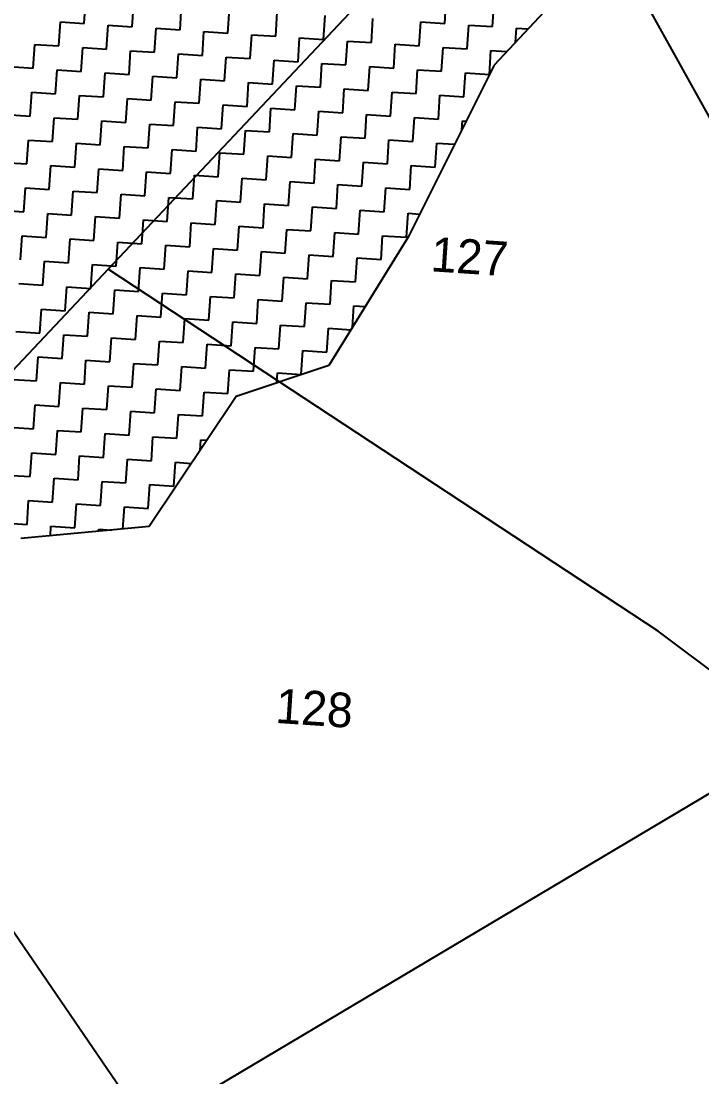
# Model space of a CAD drawing. Header units: metres. Extents: x 286068 to 287358, y 2005630 to 2007098.
# Drawn here: x 286765 to 286857.2, y 2006240.5 to 2006383.6 of the extents above; entities that cross this region are included whole.
import ezdxf
from ezdxf.enums import TextEntityAlignment as Align

# ---------------------------------------------------------------- set-up
doc = ezdxf.new("R2010")
doc.units = ezdxf.units.M
for name, color, linetype in [('POLY_HATCH', 12, 'Continuous'), ('POLY_PARCEL', 6, 'Continuous'), ('TEXT_PARCEL', 7, 'Continuous')]:
    doc.layers.add(name, color=color, linetype=linetype)
doc.styles.add('TEXT_MAP', font='')
doc.styles.get('TEXT_MAP').set_extended_font_data('Kruti Dev 050')

msp = doc.modelspace()

# ---------------------------------------------------------------- linework, layer by layer
at = {"layer": 'POLY_HATCH'}
for p, q in [((286839.9, 2006389.17), (286829.08, 2006377.61)), ((286829.08, 2006377.61), (286817.48, 2006354.38)), ((286817.48, 2006354.38), (286806.69, 2006336.91)), ((286806.69, 2006336.91), (286794.13, 2006332.72)), ((286794.13, 2006332.72), (286782.34, 2006315.08)), ((286782.34, 2006315.08), (286764.92, 2006313.45))]:
    msp.add_line(p, q, dxfattribs=at)
at = {"layer": 'POLY_HATCH', "linetype": 'Continuous'}
for p, q in [((286773.54, 2006383.23), (286773.76, 2006386.47)), ((286780.03, 2006382.8), (286780.24, 2006386.04)), ((286822.39, 2006383.24), (286822.6, 2006386.48)), ((286828.87, 2006382.81), (286829.09, 2006386.05)), ((286786.51, 2006382.37), (286786.73, 2006385.61)), ((286792.99, 2006381.93), (286793.21, 2006385.18)), ((286799.48, 2006381.5), (286799.69, 2006384.75)), ((286805.96, 2006381.07), (286806.18, 2006384.32)), ((286770.09, 2006380.2), (286770.3, 2006383.44)), ((286770.3, 2006383.44), (286773.54, 2006383.23)), ((286776.57, 2006379.77), (286776.79, 2006383.01)), ((286776.79, 2006383.01), (286780.03, 2006382.8)), ((286812.45, 2006380.64), (286812.66, 2006383.89)), ((286818.93, 2006380.21), (286819.14, 2006383.46)), ((286819.14, 2006383.46), (286822.39, 2006383.24)), ((286825.41, 2006379.78), (286825.63, 2006383.02)), ((286825.63, 2006383.02), (286828.87, 2006382.81)), ((286783.05, 2006379.34), (286783.27, 2006382.58)), ((286783.27, 2006382.58), (286786.51, 2006382.37)), ((286789.54, 2006378.91), (286789.75, 2006382.15)), ((286789.75, 2006382.15), (286792.99, 2006381.93)), ((286796.02, 2006378.48), (286796.24, 2006381.72)), ((286796.24, 2006381.72), (286799.48, 2006381.5)), ((286831.99, 2006380.72), (286832.11, 2006382.59)), ((286832.11, 2006382.59), (286833.65, 2006382.49)), ((286766.63, 2006377.17), (286766.84, 2006380.41)), ((286766.84, 2006380.41), (286770.09, 2006380.2)), ((286773.11, 2006376.74), (286773.33, 2006379.98)), ((286773.33, 2006379.98), (286776.57, 2006379.77)), ((286802.51, 2006378.05), (286802.72, 2006381.29)), ((286802.72, 2006381.29), (286805.96, 2006381.07)), ((286808.99, 2006377.62), (286809.2, 2006380.86)), ((286809.2, 2006380.86), (286812.45, 2006380.64)), ((286815.47, 2006377.19), (286815.69, 2006380.43)), ((286815.69, 2006380.43), (286818.93, 2006380.21)), ((286821.96, 2006376.76), (286822.17, 2006380)), ((286822.17, 2006380), (286825.41, 2006379.78)), ((286779.6, 2006376.31), (286779.81, 2006379.55)), ((286779.81, 2006379.55), (286783.05, 2006379.34)), ((286786.08, 2006375.88), (286786.3, 2006379.12)), ((286786.3, 2006379.12), (286789.54, 2006378.91)), ((286792.56, 2006375.45), (286792.78, 2006378.69)), ((286792.78, 2006378.69), (286796.02, 2006378.48)), ((286828.44, 2006376.33), (286828.65, 2006379.57)), ((286828.65, 2006379.57), (286830.78, 2006379.43)), ((286763.39, 2006377.39), (286766.63, 2006377.17)), ((286799.05, 2006375.02), (286799.26, 2006378.26)), ((286799.26, 2006378.26), (286802.51, 2006378.05)), ((286805.53, 2006374.59), (286805.75, 2006377.83)), ((286805.75, 2006377.83), (286808.99, 2006377.62)), ((286812.02, 2006374.16), (286812.23, 2006377.4)), ((286812.23, 2006377.4), (286815.47, 2006377.19)), ((286769.66, 2006373.72), (286769.87, 2006376.96)), ((286769.87, 2006376.96), (286773.11, 2006376.74)), ((286776.14, 2006373.29), (286776.36, 2006376.53)), ((286776.36, 2006376.53), (286779.6, 2006376.31)), ((286782.62, 2006372.86), (286782.84, 2006376.1)), ((286782.84, 2006376.1), (286786.08, 2006375.88)), ((286818.5, 2006373.73), (286818.71, 2006376.97)), ((286818.71, 2006376.97), (286821.96, 2006376.76)), ((286824.98, 2006373.3), (286825.2, 2006376.54)), ((286825.2, 2006376.54), (286828.44, 2006376.33)), ((286789.11, 2006372.42), (286789.32, 2006375.67)), ((286789.32, 2006375.67), (286792.56, 2006375.45)), ((286795.59, 2006371.99), (286795.81, 2006375.24)), ((286795.81, 2006375.24), (286799.05, 2006375.02)), ((286802.07, 2006371.56), (286802.29, 2006374.81)), ((286802.29, 2006374.81), (286805.53, 2006374.59)), ((286808.56, 2006371.13), (286808.77, 2006374.38)), ((286808.77, 2006374.38), (286812.02, 2006374.16)), ((286766.2, 2006370.69), (286766.41, 2006373.93)), ((286766.41, 2006373.93), (286769.66, 2006373.72)), ((286772.68, 2006370.26), (286772.9, 2006373.5)), ((286772.9, 2006373.5), (286776.14, 2006373.29)), ((286779.17, 2006369.83), (286779.38, 2006373.07)), ((286779.38, 2006373.07), (286782.62, 2006372.86)), ((286815.04, 2006370.7), (286815.26, 2006373.94)), ((286815.26, 2006373.94), (286818.5, 2006373.73)), ((286821.53, 2006370.27), (286821.74, 2006373.51)), ((286821.74, 2006373.51), (286824.98, 2006373.3)), ((286785.65, 2006369.4), (286785.87, 2006372.64)), ((286785.87, 2006372.64), (286789.11, 2006372.42)), ((286792.13, 2006368.97), (286792.35, 2006372.21)), ((286792.35, 2006372.21), (286795.59, 2006371.99)), ((286798.62, 2006368.54), (286798.83, 2006371.78)), ((286798.83, 2006371.78), (286802.07, 2006371.56)), ((286762.96, 2006370.9), (286766.2, 2006370.69)), ((286769.23, 2006367.23), (286769.44, 2006370.47)), ((286769.44, 2006370.47), (286772.68, 2006370.26)), ((286775.71, 2006366.8), (286775.92, 2006370.04)), ((286775.92, 2006370.04), (286779.17, 2006369.83)), ((286805.1, 2006368.11), (286805.32, 2006371.35)), ((286805.32, 2006371.35), (286808.56, 2006371.13)), ((286811.58, 2006367.68), (286811.8, 2006370.92)), ((286811.8, 2006370.92), (286815.04, 2006370.7)), ((286818.07, 2006367.25), (286818.28, 2006370.49)), ((286818.28, 2006370.49), (286821.53, 2006370.27)), ((286824.68, 2006368.81), (286824.77, 2006370.06)), ((286824.77, 2006370.06), (286825.29, 2006370.02)), ((286782.19, 2006366.37), (286782.41, 2006369.61)), ((286782.41, 2006369.61), (286785.65, 2006369.4)), ((286788.68, 2006365.94), (286788.89, 2006369.18)), ((286788.89, 2006369.18), (286792.13, 2006368.97)), ((286795.16, 2006365.51), (286795.38, 2006368.75)), ((286795.38, 2006368.75), (286798.62, 2006368.54)), ((286765.77, 2006364.21), (286765.98, 2006367.45)), ((286765.98, 2006367.45), (286769.23, 2006367.23)), ((286801.64, 2006365.08), (286801.86, 2006368.32)), ((286801.86, 2006368.32), (286805.1, 2006368.11)), ((286808.13, 2006364.65), (286808.34, 2006367.89)), ((286808.34, 2006367.89), (286811.58, 2006367.68)), ((286814.61, 2006364.22), (286814.83, 2006367.46)), ((286814.83, 2006367.46), (286818.07, 2006367.25)), ((286772.25, 2006363.78), (286772.47, 2006367.02)), ((286772.47, 2006367.02), (286775.71, 2006366.8)), ((286778.74, 2006363.34), (286778.95, 2006366.59)), ((286778.95, 2006366.59), (286782.19, 2006366.37)), ((286785.22, 2006362.91), (286785.44, 2006366.16)), ((286785.44, 2006366.16), (286788.68, 2006365.94)), ((286791.7, 2006362.48), (286791.92, 2006365.73)), ((286791.92, 2006365.73), (286795.16, 2006365.51)), ((286821.1, 2006363.79), (286821.31, 2006367.03)), ((286821.31, 2006367.03), (286823.72, 2006366.87)), ((286762.53, 2006364.42), (286765.77, 2006364.21)), ((286798.19, 2006362.05), (286798.4, 2006365.3)), ((286798.4, 2006365.3), (286801.64, 2006365.08)), ((286804.67, 2006361.62), (286804.89, 2006364.86)), ((286804.89, 2006364.86), (286808.13, 2006364.65)), ((286811.15, 2006361.19), (286811.37, 2006364.43)), ((286811.37, 2006364.43), (286814.61, 2006364.22)), ((286768.8, 2006360.75), (286769.01, 2006363.99)), ((286769.01, 2006363.99), (286772.25, 2006363.78)), ((286775.28, 2006360.32), (286775.49, 2006363.56)), ((286775.49, 2006363.56), (286778.74, 2006363.34)), ((286781.76, 2006359.89), (286781.98, 2006363.13)), ((286781.98, 2006363.13), (286785.22, 2006362.91)), ((286817.64, 2006360.76), (286817.85, 2006364)), ((286817.85, 2006364), (286821.1, 2006363.79)), ((286788.25, 2006359.46), (286788.46, 2006362.7)), ((286788.46, 2006362.7), (286791.7, 2006362.48)), ((286794.73, 2006359.03), (286794.95, 2006362.27)), ((286794.95, 2006362.27), (286798.19, 2006362.05)), ((286801.21, 2006358.6), (286801.43, 2006361.84)), ((286801.43, 2006361.84), (286804.67, 2006361.62)), ((286807.7, 2006358.17), (286807.91, 2006361.41)), ((286807.91, 2006361.41), (286811.15, 2006361.19)), ((286765.34, 2006357.72), (286765.55, 2006360.96)), ((286765.55, 2006360.96), (286768.8, 2006360.75)), ((286771.82, 2006357.29), (286772.04, 2006360.53)), ((286772.04, 2006360.53), (286775.28, 2006360.32)), ((286778.31, 2006356.86), (286778.52, 2006360.1)), ((286778.52, 2006360.1), (286781.76, 2006359.89)), ((286814.18, 2006357.74), (286814.4, 2006360.98)), ((286814.4, 2006360.98), (286817.64, 2006360.76)), ((286784.79, 2006356.43), (286785, 2006359.67)), ((286785, 2006359.67), (286788.25, 2006359.46)), ((286791.27, 2006356), (286791.49, 2006359.24)), ((286791.49, 2006359.24), (286794.73, 2006359.03)), ((286797.76, 2006355.57), (286797.97, 2006358.81)), ((286797.97, 2006358.81), (286801.21, 2006358.6)), ((286762.1, 2006357.94), (286765.34, 2006357.72)), ((286768.37, 2006354.26), (286768.58, 2006357.51)), ((286768.58, 2006357.51), (286771.82, 2006357.29)), ((286804.24, 2006355.14), (286804.46, 2006358.38)), ((286804.46, 2006358.38), (286807.7, 2006358.17)), ((286810.72, 2006354.71), (286810.94, 2006357.95)), ((286810.94, 2006357.95), (286814.18, 2006357.74)), ((286817.21, 2006354.28), (286817.42, 2006357.52)), ((286817.42, 2006357.52), (286819, 2006357.42)), ((286774.85, 2006353.83), (286775.06, 2006357.08)), ((286775.06, 2006357.08), (286778.31, 2006356.86)), ((286781.33, 2006353.4), (286781.55, 2006356.65)), ((286781.55, 2006356.65), (286784.79, 2006356.43)), ((286787.82, 2006352.97), (286788.03, 2006356.22)), ((286788.03, 2006356.22), (286791.27, 2006356)), ((286794.3, 2006352.54), (286794.51, 2006355.79)), ((286794.51, 2006355.79), (286797.76, 2006355.57)), ((286764.91, 2006351.24), (286765.12, 2006354.48)), ((286765.12, 2006354.48), (286768.37, 2006354.26)), ((286800.78, 2006352.11), (286801, 2006355.35)), ((286801, 2006355.35), (286804.24, 2006355.14)), ((286807.27, 2006351.68), (286807.48, 2006354.92)), ((286807.48, 2006354.92), (286810.72, 2006354.71)), ((286813.75, 2006351.25), (286813.97, 2006354.49)), ((286813.97, 2006354.49), (286817.21, 2006354.28)), ((286771.39, 2006350.81), (286771.61, 2006354.05)), ((286771.61, 2006354.05), (286774.85, 2006353.83)), ((286777.88, 2006350.38), (286778.09, 2006353.62)), ((286778.09, 2006353.62), (286781.33, 2006353.4)), ((286784.36, 2006349.95), (286784.57, 2006353.19)), ((286784.57, 2006353.19), (286787.82, 2006352.97)), ((286790.84, 2006349.52), (286791.06, 2006352.76)), ((286791.06, 2006352.76), (286794.3, 2006352.54)), ((286797.33, 2006349.09), (286797.54, 2006352.33)), ((286797.54, 2006352.33), (286800.78, 2006352.11)), ((286803.81, 2006348.66), (286804.03, 2006351.9)), ((286804.03, 2006351.9), (286807.27, 2006351.68)), ((286810.29, 2006348.23), (286810.51, 2006351.47)), ((286810.51, 2006351.47), (286813.75, 2006351.25)), ((286767.93, 2006347.78), (286768.15, 2006351.02)), ((286768.15, 2006351.02), (286771.39, 2006350.81)), ((286774.42, 2006347.35), (286774.63, 2006350.59)), ((286774.63, 2006350.59), (286777.88, 2006350.38)), ((286780.9, 2006346.92), (286781.12, 2006350.16)), ((286781.12, 2006350.16), (286784.36, 2006349.95)), ((286787.39, 2006346.49), (286787.6, 2006349.73)), ((286787.6, 2006349.73), (286790.84, 2006349.52)), ((286793.87, 2006346.06), (286794.08, 2006349.3)), ((286794.08, 2006349.3), (286797.33, 2006349.09)), ((286800.35, 2006345.63), (286800.57, 2006348.87)), ((286800.57, 2006348.87), (286803.81, 2006348.66)), ((286764.69, 2006348), (286767.93, 2006347.78)), ((286770.96, 2006344.32), (286771.18, 2006347.57)), ((286771.18, 2006347.57), (286774.42, 2006347.35)), ((286777.44, 2006343.89), (286777.66, 2006347.14)), ((286777.66, 2006347.14), (286780.9, 2006346.92)), ((286806.84, 2006345.2), (286807.05, 2006348.44)), ((286807.05, 2006348.44), (286810.29, 2006348.23)), ((286813.53, 2006347.99), (286813.54, 2006348.01)), ((286813.54, 2006348.01), (286813.55, 2006348.01)), ((286783.93, 2006343.46), (286784.14, 2006346.71)), ((286784.14, 2006346.71), (286787.39, 2006346.49)), ((286790.41, 2006343.03), (286790.63, 2006346.27)), ((286790.63, 2006346.27), (286793.87, 2006346.06)), ((286796.9, 2006342.6), (286797.11, 2006345.84)), ((286797.11, 2006345.84), (286800.35, 2006345.63)), ((286767.5, 2006341.3), (286767.72, 2006344.54)), ((286767.72, 2006344.54), (286770.96, 2006344.32)), ((286803.38, 2006342.17), (286803.59, 2006345.41)), ((286803.59, 2006345.41), (286806.84, 2006345.2)), ((286809.89, 2006342.08), (286810.08, 2006344.98)), ((286810.08, 2006344.98), (286811.62, 2006344.88)), ((286773.99, 2006340.87), (286774.2, 2006344.11)), ((286774.2, 2006344.11), (286777.44, 2006343.89)), ((286780.47, 2006340.44), (286780.69, 2006343.68)), ((286780.69, 2006343.68), (286783.93, 2006343.46)), ((286786.96, 2006340.01), (286787.17, 2006343.25)), ((286787.17, 2006343.25), (286790.41, 2006343.03)), ((286793.44, 2006339.58), (286793.65, 2006342.82)), ((286793.65, 2006342.82), (286796.9, 2006342.6)), ((286764.26, 2006341.51), (286767.5, 2006341.3)), ((286799.92, 2006339.15), (286800.14, 2006342.39)), ((286800.14, 2006342.39), (286803.38, 2006342.17)), ((286806.41, 2006338.72), (286806.62, 2006341.96)), ((286806.62, 2006341.96), (286809.68, 2006341.75)), ((286770.53, 2006337.84), (286770.75, 2006341.08)), ((286770.75, 2006341.08), (286773.99, 2006340.87)), ((286777.01, 2006337.41), (286777.23, 2006340.65)), ((286777.23, 2006340.65), (286780.47, 2006340.44)), ((286783.5, 2006336.98), (286783.71, 2006340.22)), ((286783.71, 2006340.22), (286786.96, 2006340.01)), ((286789.98, 2006336.55), (286790.2, 2006339.79)), ((286790.2, 2006339.79), (286793.44, 2006339.58)), ((286796.47, 2006336.12), (286796.68, 2006339.36)), ((286796.68, 2006339.36), (286799.92, 2006339.15)), ((286802.95, 2006335.69), (286803.16, 2006338.93)), ((286803.16, 2006338.93), (286806.41, 2006338.72)), ((286767.07, 2006334.81), (286767.29, 2006338.06)), ((286767.29, 2006338.06), (286770.53, 2006337.84)), ((286773.56, 2006334.38), (286773.77, 2006337.63)), ((286773.77, 2006337.63), (286777.01, 2006337.41)), ((286780.04, 2006333.95), (286780.26, 2006337.19)), ((286780.26, 2006337.19), (286783.5, 2006336.98)), ((286786.52, 2006333.52), (286786.74, 2006336.76)), ((286786.74, 2006336.76), (286789.98, 2006336.55)), ((286793.01, 2006333.09), (286793.22, 2006336.33)), ((286793.22, 2006336.33), (286796.47, 2006336.12)), ((286799.62, 2006334.55), (286799.71, 2006335.9)), ((286799.71, 2006335.9), (286802.95, 2006335.69)), ((286763.83, 2006335.03), (286767.07, 2006334.81)), ((286770.1, 2006331.36), (286770.32, 2006334.6)), ((286770.32, 2006334.6), (286773.56, 2006334.38)), ((286776.58, 2006330.93), (286776.8, 2006334.17)), ((286776.8, 2006334.17), (286780.04, 2006333.95)), ((286783.07, 2006330.5), (286783.28, 2006333.74)), ((286783.28, 2006333.74), (286786.52, 2006333.52)), ((286789.55, 2006330.07), (286789.77, 2006333.31)), ((286789.77, 2006333.31), (286793.01, 2006333.09)), ((286766.64, 2006328.33), (286766.86, 2006331.57)), ((286766.86, 2006331.57), (286770.1, 2006331.36)), ((286773.13, 2006327.9), (286773.34, 2006331.14)), ((286773.34, 2006331.14), (286776.58, 2006330.93)), ((286779.61, 2006327.47), (286779.83, 2006330.71)), ((286779.83, 2006330.71), (286783.07, 2006330.5)), ((286786.09, 2006327.04), (286786.31, 2006330.28)), ((286786.31, 2006330.28), (286789.55, 2006330.07)), ((286763.4, 2006328.55), (286766.64, 2006328.33)), ((286769.67, 2006324.87), (286769.89, 2006328.12)), ((286769.89, 2006328.12), (286773.13, 2006327.9)), ((286776.15, 2006324.44), (286776.37, 2006327.68)), ((286776.37, 2006327.68), (286779.61, 2006327.47)), ((286782.64, 2006324.01), (286782.85, 2006327.25)), ((286782.85, 2006327.25), (286786.09, 2006327.04)), ((286789.24, 2006325.41), (286789.34, 2006326.82)), ((286789.34, 2006326.82), (286790.15, 2006326.77)), ((286766.21, 2006321.85), (286766.43, 2006325.09)), ((286766.43, 2006325.09), (286769.67, 2006324.87)), ((286772.7, 2006321.42), (286772.91, 2006324.66)), ((286772.91, 2006324.66), (286776.15, 2006324.44)), ((286779.18, 2006320.99), (286779.4, 2006324.23)), ((286779.4, 2006324.23), (286782.64, 2006324.01)), ((286785.66, 2006320.56), (286785.88, 2006323.8)), ((286785.88, 2006323.8), (286788.07, 2006323.65)), ((286762.97, 2006322.06), (286766.21, 2006321.85)), ((286769.24, 2006318.39), (286769.45, 2006321.63)), ((286769.45, 2006321.63), (286772.7, 2006321.42)), ((286775.72, 2006317.96), (286775.94, 2006321.2)), ((286775.94, 2006321.2), (286779.18, 2006320.99)), ((286782.21, 2006317.53), (286782.42, 2006320.77)), ((286782.42, 2006320.77), (286785.66, 2006320.56)), ((286765.78, 2006315.36), (286766, 2006318.6)), ((286766, 2006318.6), (286769.24, 2006318.39)), ((286772.27, 2006314.93), (286772.48, 2006318.17)), ((286772.48, 2006318.17), (286775.72, 2006317.96)), ((286778.77, 2006314.75), (286778.97, 2006317.74)), ((286778.97, 2006317.74), (286782.21, 2006317.53)), ((286762.54, 2006315.58), (286765.78, 2006315.36)), ((286768.94, 2006313.83), (286769.02, 2006315.15)), ((286769.02, 2006315.15), (286772.27, 2006314.93)), ((286775.49, 2006314.44), (286775.51, 2006314.72)), ((286775.51, 2006314.72), (286777.22, 2006314.6))]:
    msp.add_line(p, q, dxfattribs=at)
at = {"layer": 'POLY_PARCEL'}
for p, q in [((286835.47, 2006411.48), (286882.18, 2006327.36)), ((286810.92, 2006386.15), (286776.76, 2006349.94)), ((286776.76, 2006349.94), (286733.71, 2006304.28)), ((286851.3, 2006300.94), (286776.76, 2006349.94)), ((286782.07, 2006233.68), (286733.71, 2006304.28)), ((286868.92, 2006287.65), (286851.3, 2006300.94)), ((286782.07, 2006233.68), (286869.37, 2006285.54))]:
    msp.add_line(p, q, dxfattribs=at)

# ---------------------------------------------------------------- texts
at = {"layer": 'TEXT_PARCEL', "style": 'TEXT_MAP'}
for s, p in [('127', (286825.76, 2006351.7)), ('128', (286804.72, 2006290.49))]:
    msp.add_text(s, height=4.679, rotation=356.2021, dxfattribs=at).set_placement(p, align=Align.MIDDLE)

doc.saveas('drawing.dxf')
